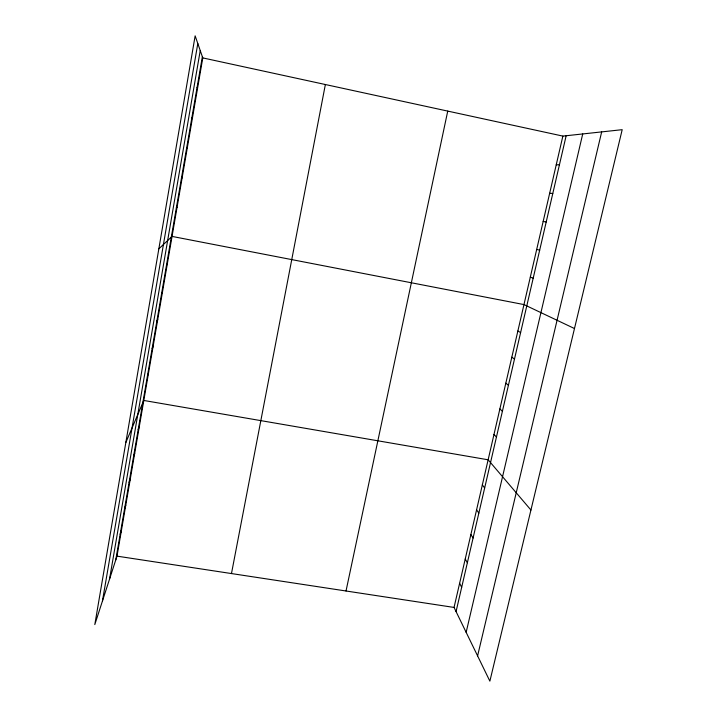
<?xml version="1.0" encoding="UTF-8"?>
<svg xmlns="http://www.w3.org/2000/svg" width="717" height="717" viewBox="0 0 717 717"><rect width="100%" height="100%" fill="white"/><g stroke="black" fill="none" stroke-linecap="round" stroke-linejoin="round"><path stroke-width="1.08" d="M102.45 601.007L197.802 43.522M109.54 579.139L200.24 50.566M115.76 559.95L202.364 56.697M116.996 556.141L202.786 57.907L195.141 35.85L94.805 624.579L116.996 556.141L454.049 607.433L489.872 681.15L622.195 129.678L562.863 136.096L202.786 57.907M231.474 573.555L325.366 84.525M346.024 590.996L447.74 111.099M454.049 607.433L562.863 136.096M456.066 611.565L566.152 135.737M466.149 632.331L582.724 133.945M477.594 655.876L601.671 131.901M120.169 534.317L121.361 530.741M124.615 508.47L125.771 505.135M129.105 482.398L130.225 479.306M133.631 456.093L134.706 453.252M138.193 429.564L139.232 426.974M125.834 442.514L143.803 400.462L488.134 459.794L530.93 510.029M147.451 375.789L148.401 373.718M152.138 348.543L153.053 346.741M156.871 321.055L157.74 319.522M161.639 293.325L162.463 292.07M166.461 265.335L167.231 264.367M158.851 248.817L172.044 236.413L523.966 304.582L574.478 328.538M176.373 207.733L177.054 207.356M181.473 178.094L182.1 178.022M556.24 164.811L559.439 164.749M549.67 193.267L552.789 193.491M543.154 221.463L546.202 221.974M536.701 249.417L539.668 250.206M530.311 277.12L533.197 278.187M186.626 148.177L187.2 148.419M517.871 331.003L520.605 332.589M511.821 357.2L514.483 359.038M505.826 383.174L508.425 385.262M499.874 408.932L502.402 411.262M493.986 434.475L496.442 437.038M191.815 117.973L192.344 118.529M482.335 484.916L484.665 487.954M476.59 509.823L478.848 513.085M470.881 534.532L473.077 538.019M465.225 559.027L467.359 562.737M197.067 87.483L197.542 88.361M459.615 583.333L461.685 587.25"/></g></svg>
